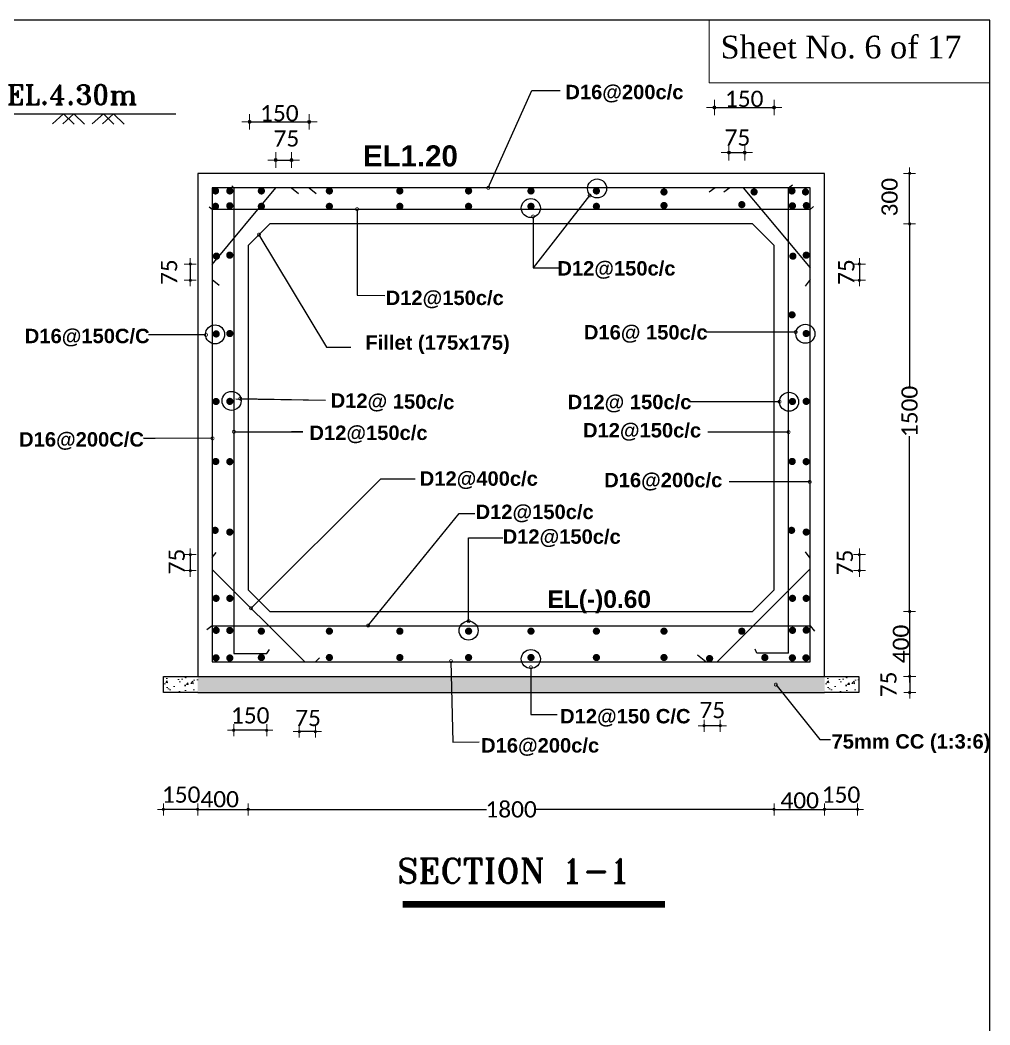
# Model space of a CAD drawing. Extents: x -298162 to 1078160, y -513173 to -216568.
# Drawn here: x 190188 to 209873, y -437335 to -416931 of the extents above; entities that cross this region are included whole.
import ezdxf

# ---------------------------------------------------------------- set-up
doc = ezdxf.new("R2010")
doc.units = 0
doc.header["$MEASUREMENT"] = 0
doc.linetypes.add('ACAD_ISO02W100', pattern=[15, 12, -3])
doc.layers.get('0').update_dxf_attribs({"linetype": 'CONTINUOUS'})
doc.layers.get('DEFPOINTS').update_dxf_attribs({"linetype": 'CONTINUOUS'})
doc.layers.add('Dim', color=7, linetype='CONTINUOUS', lineweight=9)
doc.layers.add('doted', color=172, linetype='ACAD_ISO02W100', lineweight=30)
doc.layers.add('LINE', color=7, linetype='CONTINUOUS')
doc.styles.add('BIG', font='ROMANT.SHX')
doc.styles.add('cb', font='calibri.ttf')
doc.styles.add('Dim-1-8 M (Working)', font='arial.ttf', dxfattribs={"height": 200})
doc.styles.add('RB', font='sanssb__.ttf')
doc.styles.get("Standard").update_dxf_attribs({"font": 'times.ttf', "height": 250})
doc.dimstyles.new('Dim-1-100', dxfattribs={"dimtxt": 200, "dimasz": 325, "dimexe": 125, "dimexo": 125, "dimgap": 100, "dimtad": 1, "dimdec": 0, "dimzin": 3, "dimdsep": 46, "dimtxsty": 'Dim-1-8 M (Working)', "dimblk1": 'DOTSMALL', "dimblk2": 'DOTSMALL', "dimsah": 1, "dimcen": 10, "dimdle": 125.25, "dimclrd": 5, "dimclre": 5, "dimclrt": 5, "dimadec": 0, "dimazin": 0, "dimtfac": 1, "dimtdec": 0, "dimtix": 1, "dimtofl": 0, "dimtmove": 1, "dimatfit": 3, "dimldrblk": 'DOTSMALL', "dimfxl": 1, "dimfrac": 2, "dimtolj": 1, "dimtzin": 0, "dimarcsym": 0})
doc.dimstyles.new('FAHIM', dxfattribs={"dimscale": 0.6, "dimtxt": 150, "dimasz": 0.25, "dimexe": 0.18, "dimexo": 0.0625, "dimgap": 5, "dimtad": 1, "dimdec": 0, "dimrnd": 1, "dimzin": 12, "dimdsep": 46, "dimtxsty": 'cb', "dimblk1": 'FAHIM', "dimblk2": 'FAHIM', "dimsah": 1, "dimcen": -0.09, "dimse1": 1, "dimse2": 1, "dimclrd": 7, "dimclrt": 7, "dimadec": 0, "dimazin": 0, "dimtfac": 0.01, "dimtdec": 0, "dimtmove": 2, "dimatfit": 3, "dimldrblk": 'FAHIM', "dimfxl": 1, "dimtolj": 1, "dimtzin": 12, "dimarcsym": 0})

# ---------------------------------------------------------------- blocks, each defined once
blk = doc.blocks.new('FAHIM')
at = {"layer": 'Dim', "color": 7}
for p, q in [((-738, 0), (762, 0)), ((0, -750), (0, 750))]:
    blk.add_line(p, q, dxfattribs=at)
at = {"layer": 'Dim', "color": 7, "const_width": 150}
blk.add_lwpolyline([(-75, 0, 1), (75, 0, 1)], format="xyb", close=True, dxfattribs=at)
at = {"layer": 'Dim', "color": 7}
for points in [[(-148, -2, 1), (152, -2, 1)], [(-147, -1, 1), (153, -1, 1)]]:
    blk.add_lwpolyline(points, format="xyb", close=True, dxfattribs=at)
blk = doc.blocks.new('*D836')
at = {"layer": 'DEFPOINTS', "color": 0, "linetype": 'ByBlock', "lineweight": -2}
for p in [(194817, -428421), (205493, -428421), (205493, -432960)]:
    blk.add_point(p, dxfattribs=at)
at = {"layer": 'LINE', "color": 7, "linetype": 'ByBlock', "lineweight": -2}
for p, q in [((194817, -432960), (199653, -432960)), ((205493, -432960), (200657, -432960))]:
    blk.add_line(p, q, dxfattribs=at)
at = {"layer": 'LINE', "color": 7, "linetype": 'ByBlock', "lineweight": -2, "xscale": 0.162, "yscale": 0.162, "zscale": 0.162, "rotation": 180}
blk.add_blockref('FAHIM', (194817, -432960), dxfattribs=at)
at = {"layer": 'LINE', "color": 7, "linetype": 'ByBlock', "lineweight": -2, "xscale": 0.162, "yscale": 0.162, "zscale": 0.162}
blk.add_blockref('FAHIM', (205493, -432960), dxfattribs=at)
at = {"layer": 'LINE', "color": 7, "linetype": 'ByBlock', "lineweight": -2, "insert": (200155, -432960), "char_height": 156, "attachment_point": 5, "style": 'cb'}
blk.add_mtext('\\A1;{\\H2.115x;1800}', dxfattribs=at)
blk = doc.blocks.new('*D837')
at = {"layer": 'DEFPOINTS', "color": 0, "linetype": 'ByBlock', "lineweight": -2}
for p in [(194817, -428421), (193793, -430176), (194817, -432960)]:
    blk.add_point(p, dxfattribs=at)
at = {"layer": 'LINE', "color": 7, "linetype": 'ByBlock', "lineweight": -2}
blk.add_line((193793, -432960), (194817, -432960), dxfattribs=at)
at = {"layer": 'LINE', "color": 7, "linetype": 'ByBlock', "lineweight": -2, "xscale": 0.162, "yscale": 0.162, "zscale": 0.162, "rotation": 180}
blk.add_blockref('FAHIM', (193793, -432960), dxfattribs=at)
at = {"layer": 'LINE', "color": 7, "linetype": 'ByBlock', "lineweight": -2, "xscale": 0.162, "yscale": 0.162, "zscale": 0.162}
blk.add_blockref('FAHIM', (194817, -432960), dxfattribs=at)
at = {"layer": 'LINE', "color": 7, "linetype": 'ByBlock', "lineweight": -2, "insert": (194239, -432754), "char_height": 156, "attachment_point": 5, "style": 'cb'}
blk.add_mtext('\\A1;{\\H2.115x;400}', dxfattribs=at)
blk = doc.blocks.new('*D838')
at = {"layer": 'DEFPOINTS', "color": 0, "linetype": 'ByBlock', "lineweight": -2}
for p in [(205493, -428421), (206517, -428421), (206517, -432960)]:
    blk.add_point(p, dxfattribs=at)
at = {"layer": 'LINE', "color": 7, "linetype": 'ByBlock', "lineweight": -2}
blk.add_line((205493, -432960), (206517, -432960), dxfattribs=at)
at = {"layer": 'LINE', "color": 7, "linetype": 'ByBlock', "lineweight": -2, "xscale": 0.162, "yscale": 0.162, "zscale": 0.162, "rotation": 180}
blk.add_blockref('FAHIM', (205493, -432960), dxfattribs=at)
at = {"layer": 'LINE', "color": 7, "linetype": 'ByBlock', "lineweight": -2, "xscale": 0.162, "yscale": 0.162, "zscale": 0.162}
blk.add_blockref('FAHIM', (206517, -432960), dxfattribs=at)
at = {"layer": 'LINE', "color": 7, "linetype": 'ByBlock', "lineweight": -2, "insert": (206013, -432779), "char_height": 156, "attachment_point": 5, "style": 'cb'}
blk.add_mtext('\\A1;{\\H2.115x;400}', dxfattribs=at)
blk = doc.blocks.new('*D839')
at = {"layer": 'DEFPOINTS', "color": 0, "linetype": 'ByBlock', "lineweight": -2}
for p in [(204391, -428941), (205854, -430258), (208243, -430258)]:
    blk.add_point(p, dxfattribs=at)
at = {"layer": 'LINE', "color": 7, "linetype": 'ByBlock', "lineweight": -2}
blk.add_line((208243, -428942), (208243, -430257), dxfattribs=at)
at = {"layer": 'LINE', "color": 7, "linetype": 'ByBlock', "lineweight": -2, "xscale": 0.162, "yscale": 0.162, "zscale": 0.162}
for p, rotation in [((208243, -428941), 90), ((208243, -430258), 270)]:
    blk.add_blockref('FAHIM', p, dxfattribs=dict(at, rotation=rotation))
at = {"layer": 'LINE', "color": 7, "linetype": 'ByBlock', "lineweight": -2, "insert": (208068, -429600), "char_height": 156, "attachment_point": 5, "rotation": 90, "style": 'cb'}
blk.add_mtext('\\A1;{\\H2.115x;400}', dxfattribs=at)
blk = doc.blocks.new('*D840')
at = {"layer": 'DEFPOINTS', "color": 0, "linetype": 'ByBlock', "lineweight": -2}
for p in [(206497, -421069), (206059, -428941), (208243, -428941)]:
    blk.add_point(p, dxfattribs=at)
at = {"layer": 'LINE', "color": 7, "linetype": 'ByBlock', "lineweight": -2}
for p, q in [((208243, -421069), (208243, -424376)), ((208243, -428941), (208243, -425380))]:
    blk.add_line(p, q, dxfattribs=at)
at = {"layer": 'LINE', "color": 7, "linetype": 'ByBlock', "lineweight": -2, "xscale": 0.162, "yscale": 0.162, "zscale": 0.162}
for p, rotation in [((208243, -421069), 90), ((208243, -428941), 270)]:
    blk.add_blockref('FAHIM', p, dxfattribs=dict(at, rotation=rotation))
at = {"layer": 'LINE', "color": 7, "linetype": 'ByBlock', "lineweight": -2, "insert": (208243, -424878), "char_height": 156, "attachment_point": 5, "rotation": 90, "style": 'cb'}
blk.add_mtext('\\A1;{\\H2.115x;1500}', dxfattribs=at)
blk = doc.blocks.new('*D841')
at = {"layer": 'DEFPOINTS', "color": 0, "linetype": 'ByBlock', "lineweight": -2}
for p in [(207521, -420045), (208243, -420045), (206059, -421069)]:
    blk.add_point(p, dxfattribs=at)
at = {"layer": 'LINE', "color": 7, "linetype": 'ByBlock', "lineweight": -2}
blk.add_line((208243, -421069), (208243, -420045), dxfattribs=at)
at = {"layer": 'LINE', "color": 7, "linetype": 'ByBlock', "lineweight": -2, "xscale": 0.162, "yscale": 0.162, "zscale": 0.162}
for p, rotation in [((208243, -420045), 90), ((208243, -421069), 270)]:
    blk.add_blockref('FAHIM', p, dxfattribs=dict(at, rotation=rotation))
at = {"layer": 'LINE', "color": 7, "linetype": 'ByBlock', "lineweight": -2, "insert": (207838, -420527), "char_height": 156, "attachment_point": 5, "rotation": 90, "style": 'cb'}
blk.add_mtext('\\A1;{\\H2.115x;300}', dxfattribs=at)
blk = doc.blocks.new('_DotSmall')
at = {"color": 0, "linetype": 'ByBlock', "const_width": 0.5}
blk.add_lwpolyline([(-0.0625, 0, 1), (0.0625, 0, 1)], format="xyb", close=True, dxfattribs=at)
blk = doc.blocks.new('*D842')
at = {"layer": 'DEFPOINTS', "color": 0, "linetype": 'ByBlock', "lineweight": -2}
for p in [(207219, -430258), (207219, -430585), (208245, -430585)]:
    blk.add_point(p, dxfattribs=at)
at = {"layer": 'LINE', "color": 7, "linetype": 'ByBlock', "lineweight": -2}
blk.add_line((208245, -430258), (208245, -430585), dxfattribs=at)
at = {"layer": 'LINE', "color": 7, "linetype": 'ByBlock', "lineweight": -2, "xscale": 0.162, "yscale": 0.162, "zscale": 0.162}
for p, rotation in [((208245, -430258), 90), ((208245, -430585), 270)]:
    blk.add_blockref('FAHIM', p, dxfattribs=dict(at, rotation=rotation))
at = {"layer": 'LINE', "color": 7, "linetype": 'ByBlock', "lineweight": -2, "insert": (207815, -430421), "char_height": 180, "attachment_point": 5, "rotation": 90, "style": 'cb'}
blk.add_mtext('\\A1;{\\H1.833x;75}', dxfattribs=at)
blk = doc.blocks.new('*D843')
at = {"layer": 'DEFPOINTS', "color": 0, "linetype": 'ByBlock', "lineweight": -2}
for p in [(196056, -418998), (194846, -419551), (196056, -420337)]:
    blk.add_point(p, dxfattribs=at)
at = {"layer": 'LINE', "color": 7, "linetype": 'ByBlock', "lineweight": -2}
blk.add_line((194847, -418998), (196056, -418998), dxfattribs=at)
at = {"layer": 'LINE', "color": 7, "linetype": 'ByBlock', "lineweight": -2, "xscale": 0.21, "yscale": 0.21, "zscale": 0.21, "rotation": 180}
blk.add_blockref('FAHIM', (194846, -418998), dxfattribs=at)
at = {"layer": 'LINE', "color": 7, "linetype": 'ByBlock', "lineweight": -2, "xscale": 0.21, "yscale": 0.21, "zscale": 0.21}
blk.add_blockref('FAHIM', (196056, -418998), dxfattribs=at)
at = {"layer": 'LINE', "color": 7, "linetype": 'ByBlock', "lineweight": -2, "insert": (195451, -418823), "char_height": 180, "attachment_point": 5, "style": 'cb'}
blk.add_mtext('\\A1;{\\H1.833x;150}', dxfattribs=at)
blk = doc.blocks.new('*D844')
at = {"layer": 'DEFPOINTS', "color": 0, "linetype": 'ByBlock', "lineweight": -2}
for p in [(195697, -419773), (195377, -420080), (195697, -420329)]:
    blk.add_point(p, dxfattribs=at)
at = {"layer": 'LINE', "color": 7, "linetype": 'ByBlock', "lineweight": -2}
blk.add_line((195377, -419773), (195697, -419773), dxfattribs=at)
at = {"layer": 'LINE', "color": 7, "linetype": 'ByBlock', "lineweight": -2, "xscale": 0.21, "yscale": 0.21, "zscale": 0.21, "rotation": 180}
blk.add_blockref('FAHIM', (195377, -419773), dxfattribs=at)
at = {"layer": 'LINE', "color": 7, "linetype": 'ByBlock', "lineweight": -2, "xscale": 0.21, "yscale": 0.21, "zscale": 0.21}
blk.add_blockref('FAHIM', (195697, -419773), dxfattribs=at)
at = {"layer": 'LINE', "color": 7, "linetype": 'ByBlock', "lineweight": -2, "insert": (195593, -419335), "char_height": 180, "attachment_point": 5, "style": 'cb'}
blk.add_mtext('\\A1;{\\H1.833x;75}', dxfattribs=at)
blk = doc.blocks.new('*D845')
at = {"layer": 'DEFPOINTS', "color": 0, "linetype": 'ByBlock', "lineweight": -2}
for p in [(205491, -418706), (204281, -419259), (205491, -420045)]:
    blk.add_point(p, dxfattribs=at)
at = {"layer": 'LINE', "color": 7, "linetype": 'ByBlock', "lineweight": -2}
blk.add_line((204281, -418706), (205490, -418706), dxfattribs=at)
at = {"layer": 'LINE', "color": 7, "linetype": 'ByBlock', "lineweight": -2, "xscale": 0.21, "yscale": 0.21, "zscale": 0.21, "rotation": 180}
blk.add_blockref('FAHIM', (204281, -418706), dxfattribs=at)
at = {"layer": 'LINE', "color": 7, "linetype": 'ByBlock', "lineweight": -2, "xscale": 0.21, "yscale": 0.21, "zscale": 0.21}
blk.add_blockref('FAHIM', (205491, -418706), dxfattribs=at)
at = {"layer": 'LINE', "color": 7, "linetype": 'ByBlock', "lineweight": -2, "insert": (204886, -418531), "char_height": 180, "attachment_point": 5, "style": 'cb'}
blk.add_mtext('\\A1;{\\H1.833x;150}', dxfattribs=at)
blk = doc.blocks.new('*D846')
at = {"layer": 'DEFPOINTS', "color": 0, "linetype": 'ByBlock', "lineweight": -2}
for p in [(204897, -419621), (204577, -419928), (204897, -420177)]:
    blk.add_point(p, dxfattribs=at)
at = {"layer": 'LINE', "color": 7, "linetype": 'ByBlock', "lineweight": -2}
blk.add_line((204578, -419621), (204897, -419621), dxfattribs=at)
at = {"layer": 'LINE', "color": 7, "linetype": 'ByBlock', "lineweight": -2, "xscale": 0.21, "yscale": 0.21, "zscale": 0.21, "rotation": 180}
blk.add_blockref('FAHIM', (204577, -419621), dxfattribs=at)
at = {"layer": 'LINE', "color": 7, "linetype": 'ByBlock', "lineweight": -2, "xscale": 0.21, "yscale": 0.21, "zscale": 0.21}
blk.add_blockref('FAHIM', (204897, -419621), dxfattribs=at)
at = {"layer": 'LINE', "color": 7, "linetype": 'ByBlock', "lineweight": -2, "insert": (204749, -419318), "char_height": 180, "attachment_point": 5, "style": 'cb'}
blk.add_mtext('\\A1;{\\H1.833x;75}', dxfattribs=at)
blk = doc.blocks.new('*D847')
at = {"layer": 'DEFPOINTS', "color": 0, "linetype": 'ByBlock', "lineweight": -2}
for p in [(206199, -427784), (206199, -428111), (207225, -428111)]:
    blk.add_point(p, dxfattribs=at)
at = {"layer": 'LINE', "color": 7, "linetype": 'ByBlock', "lineweight": -2}
blk.add_line((207225, -427784), (207225, -428111), dxfattribs=at)
at = {"layer": 'LINE', "color": 7, "linetype": 'ByBlock', "lineweight": -2, "xscale": 0.162, "yscale": 0.162, "zscale": 0.162}
for p, rotation in [((207225, -427784), 90), ((207225, -428111), 270)]:
    blk.add_blockref('FAHIM', p, dxfattribs=dict(at, rotation=rotation))
at = {"layer": 'LINE', "color": 7, "linetype": 'ByBlock', "lineweight": -2, "insert": (206931, -427945), "char_height": 180, "attachment_point": 5, "rotation": 90, "style": 'cb'}
blk.add_mtext('\\A1;{\\H1.833x;75}', dxfattribs=at)
blk = doc.blocks.new('*D848')
at = {"layer": 'DEFPOINTS', "color": 0, "linetype": 'ByBlock', "lineweight": -2}
for p in [(192617, -427784), (192617, -428111), (193643, -428111)]:
    blk.add_point(p, dxfattribs=at)
at = {"layer": 'LINE', "color": 7, "linetype": 'ByBlock', "lineweight": -2}
blk.add_line((193643, -427784), (193643, -428111), dxfattribs=at)
at = {"layer": 'LINE', "color": 7, "linetype": 'ByBlock', "lineweight": -2, "xscale": 0.162, "yscale": 0.162, "zscale": 0.162}
for p, rotation in [((193643, -427784), 90), ((193643, -428111), 270)]:
    blk.add_blockref('FAHIM', p, dxfattribs=dict(at, rotation=rotation))
at = {"layer": 'LINE', "color": 7, "linetype": 'ByBlock', "lineweight": -2, "insert": (193367, -427926), "char_height": 180, "attachment_point": 5, "rotation": 90, "style": 'cb'}
blk.add_mtext('\\A1;{\\H1.833x;75}', dxfattribs=at)
blk = doc.blocks.new('*D849')
at = {"layer": 'DEFPOINTS', "color": 0, "linetype": 'ByBlock', "lineweight": -2}
for p in [(204073, -430233), (204400, -430233), (204073, -431260)]:
    blk.add_point(p, dxfattribs=at)
at = {"layer": 'LINE', "color": 7, "linetype": 'ByBlock', "lineweight": -2}
blk.add_line((204400, -431260), (204073, -431260), dxfattribs=at)
at = {"layer": 'LINE', "color": 7, "linetype": 'ByBlock', "lineweight": -2, "xscale": 0.162, "yscale": 0.162, "zscale": 0.162, "rotation": 180}
blk.add_blockref('FAHIM', (204073, -431260), dxfattribs=at)
at = {"layer": 'LINE', "color": 7, "linetype": 'ByBlock', "lineweight": -2, "xscale": 0.162, "yscale": 0.162, "zscale": 0.162}
blk.add_blockref('FAHIM', (204400, -431260), dxfattribs=at)
at = {"layer": 'LINE', "color": 7, "linetype": 'ByBlock', "lineweight": -2, "insert": (204238, -430943), "char_height": 180, "attachment_point": 5, "style": 'cb'}
blk.add_mtext('\\A1;{\\H1.833x;75}', dxfattribs=at)
blk = doc.blocks.new('*D850')
at = {"layer": 'DEFPOINTS', "color": 0, "linetype": 'ByBlock', "lineweight": -2}
for p in [(195855, -430353), (196182, -430353), (195855, -431379)]:
    blk.add_point(p, dxfattribs=at)
at = {"layer": 'LINE', "color": 7, "linetype": 'ByBlock', "lineweight": -2}
blk.add_line((196182, -431379), (195855, -431379), dxfattribs=at)
at = {"layer": 'LINE', "color": 7, "linetype": 'ByBlock', "lineweight": -2, "xscale": 0.162, "yscale": 0.162, "zscale": 0.162, "rotation": 180}
blk.add_blockref('FAHIM', (195855, -431379), dxfattribs=at)
at = {"layer": 'LINE', "color": 7, "linetype": 'ByBlock', "lineweight": -2, "xscale": 0.162, "yscale": 0.162, "zscale": 0.162}
blk.add_blockref('FAHIM', (196182, -431379), dxfattribs=at)
at = {"layer": 'LINE', "color": 7, "linetype": 'ByBlock', "lineweight": -2, "insert": (196033, -431104), "char_height": 180, "attachment_point": 5, "style": 'cb'}
blk.add_mtext('\\A1;{\\H1.833x;75}', dxfattribs=at)
blk = doc.blocks.new('*D851')
at = {"layer": 'DEFPOINTS', "color": 0, "linetype": 'ByBlock', "lineweight": -2}
for p in [(206199, -421886), (206199, -422213), (207225, -422213)]:
    blk.add_point(p, dxfattribs=at)
at = {"layer": 'LINE', "color": 7, "linetype": 'ByBlock', "lineweight": -2}
blk.add_line((207225, -421886), (207225, -422213), dxfattribs=at)
at = {"layer": 'LINE', "color": 7, "linetype": 'ByBlock', "lineweight": -2, "xscale": 0.162, "yscale": 0.162, "zscale": 0.162}
for p, rotation in [((207225, -421886), 90), ((207225, -422213), 270)]:
    blk.add_blockref('FAHIM', p, dxfattribs=dict(at, rotation=rotation))
at = {"layer": 'LINE', "color": 7, "linetype": 'ByBlock', "lineweight": -2, "insert": (206960, -422048), "char_height": 180, "attachment_point": 5, "rotation": 90, "style": 'cb'}
blk.add_mtext('\\A1;{\\H1.833x;75}', dxfattribs=at)
blk = doc.blocks.new('*D852')
at = {"layer": 'DEFPOINTS', "color": 0, "linetype": 'ByBlock', "lineweight": -2}
for p in [(192617, -421886), (192617, -422213), (193643, -422213)]:
    blk.add_point(p, dxfattribs=at)
at = {"layer": 'LINE', "color": 7, "linetype": 'ByBlock', "lineweight": -2}
blk.add_line((193643, -421886), (193643, -422213), dxfattribs=at)
at = {"layer": 'LINE', "color": 7, "linetype": 'ByBlock', "lineweight": -2, "xscale": 0.162, "yscale": 0.162, "zscale": 0.162}
for p, rotation in [((193643, -421886), 90), ((193643, -422213), 270)]:
    blk.add_blockref('FAHIM', p, dxfattribs=dict(at, rotation=rotation))
at = {"layer": 'LINE', "color": 7, "linetype": 'ByBlock', "lineweight": -2, "insert": (193213, -422050), "char_height": 180, "attachment_point": 5, "rotation": 90, "style": 'cb'}
blk.add_mtext('\\A1;{\\H1.833x;75}', dxfattribs=at)
blk = doc.blocks.new('*D1148')
at = {"layer": 'DEFPOINTS', "color": 0, "linetype": 'ByBlock', "lineweight": -2}
for p in [(194524, -429792), (195194, -429792), (194524, -431351)]:
    blk.add_point(p, dxfattribs=at)
at = {"layer": 'LINE', "color": 7, "linetype": 'ByBlock', "lineweight": -2}
blk.add_line((195194, -431351), (194524, -431351), dxfattribs=at)
at = {"layer": 'LINE', "color": 7, "linetype": 'ByBlock', "lineweight": -2, "xscale": 0.162, "yscale": 0.162, "zscale": 0.162, "rotation": 180}
blk.add_blockref('FAHIM', (194524, -431351), dxfattribs=at)
at = {"layer": 'LINE', "color": 7, "linetype": 'ByBlock', "lineweight": -2, "xscale": 0.162, "yscale": 0.162, "zscale": 0.162}
blk.add_blockref('FAHIM', (195194, -431351), dxfattribs=at)
at = {"layer": 'LINE', "color": 7, "linetype": 'ByBlock', "lineweight": -2, "insert": (194859, -431052), "char_height": 180, "attachment_point": 5, "style": 'cb'}
blk.add_mtext('\\A1;{\\H1.833x;150}', dxfattribs=at)
blk = doc.blocks.new('*D1157')
at = {"layer": 'DEFPOINTS', "color": 0, "linetype": 'ByBlock', "lineweight": -2}
for p in [(193098, -431409), (193793, -431401), (193098, -432960)]:
    blk.add_point(p, dxfattribs=at)
at = {"layer": 'LINE', "color": 7, "linetype": 'ByBlock', "lineweight": -2}
blk.add_line((193793, -432960), (193098, -432960), dxfattribs=at)
at = {"layer": 'LINE', "color": 7, "linetype": 'ByBlock', "lineweight": -2, "xscale": 0.162, "yscale": 0.162, "zscale": 0.162, "rotation": 180}
blk.add_blockref('FAHIM', (193098, -432960), dxfattribs=at)
at = {"layer": 'LINE', "color": 7, "linetype": 'ByBlock', "lineweight": -2, "xscale": 0.162, "yscale": 0.162, "zscale": 0.162}
blk.add_blockref('FAHIM', (193793, -432960), dxfattribs=at)
at = {"layer": 'LINE', "color": 7, "linetype": 'ByBlock', "lineweight": -2, "insert": (193457, -432661), "char_height": 180, "attachment_point": 5, "style": 'cb'}
blk.add_mtext('\\A1;{\\H1.833x;150}', dxfattribs=at)
blk = doc.blocks.new('*D1158')
at = {"layer": 'DEFPOINTS', "color": 0, "linetype": 'ByBlock', "lineweight": -2}
for p in [(206516, -431401), (207187, -431401), (206516, -432960)]:
    blk.add_point(p, dxfattribs=at)
at = {"layer": 'LINE', "color": 7, "linetype": 'ByBlock', "lineweight": -2}
blk.add_line((207186, -432960), (206517, -432960), dxfattribs=at)
at = {"layer": 'LINE', "color": 7, "linetype": 'ByBlock', "lineweight": -2, "xscale": 0.162, "yscale": 0.162, "zscale": 0.162, "rotation": 180}
blk.add_blockref('FAHIM', (206516, -432960), dxfattribs=at)
at = {"layer": 'LINE', "color": 7, "linetype": 'ByBlock', "lineweight": -2, "xscale": 0.162, "yscale": 0.162, "zscale": 0.162}
blk.add_blockref('FAHIM', (207187, -432960), dxfattribs=at)
at = {"layer": 'LINE', "color": 7, "linetype": 'ByBlock', "lineweight": -2, "insert": (206851, -432661), "char_height": 180, "attachment_point": 5, "style": 'cb'}
blk.add_mtext('\\A1;{\\H1.833x;150}', dxfattribs=at)

msp = doc.modelspace()

# ---------------------------------------------------------------- hatches: boundary and pattern name
at = {"layer": 'LINE', "lineweight": 5}
h = msp.add_hatch(dxfattribs=at)
h.set_pattern_fill('AR-CONC', color=0, scale=58.5, style=0)
h.set_pattern_definition([(50, (-13418.53, -431794.42), (419.5972, -36.71), [43.875, -482.625]), (355, (-13418.53, -431794.42), (-81.1695, 440.0324), [35.1, -386.1]), (100.4514, (-13383.56, -431797.5), (338.428, 403.3221), [37.288, -410.1681]), (46.1842, (-13418.53, -431677.4), (624.336, -96.8286), [65.8125, -723.9375]), (96.6356, (-13366.5, -431685.5), (546.7777, 569.859), [55.932, -615.2521]), (351.1842, (-13418.5, -431677.4), (546.7772, 569.8594), [52.65, -579.15]), (21, (-13360.03, -431706.67), (349.1906, -235.53205), [43.875, -482.625]), (326, (-13360.03, -431706.67), (142.3395, 424.2128), [35.1, -386.1]), (71.4514, (-13330.93, -431726.3), (491.5302, 188.68034), [37.288, -410.1681]), (37.5, (-13418.53, -431794.42), (7.11352, 194.7429), [0, -381.42, 0, -391.95, 0, -387.5625]), (7.5, (-13418.53, -431794.42), (153.89568, 230.73085), [0, -223.47, 0, -372.645, 0, -147.7125]), (327.5, (-13548.98, -431794.42), (312.28613, -13.1946), [0, -146.25, 0, -456.3, 0, -605.475]), (317.5, (-13607.48, -431794.42), (341.1639, 58.5614), [0, -190.125, 0, -303.03, 0, -429.975])])
edge = h.paths.add_edge_path()
edge.add_line((193792.96, -430584.869), (193098.183, -430584.869))
edge.add_line((193098.183, -430584.869), (193098.183, -430257.653))
edge.add_line((193098.183, -430257.653), (193792.96, -430257.653))
h = msp.add_hatch(dxfattribs=at)
h.set_pattern_fill('AR-CONC', color=0, scale=58.5, style=0)
h.set_pattern_definition([(50, (-219515.27, 825642.77), (419.59721, -36.71), [43.875, -482.625]), (355, (-219515.27, 825642.77), (-81.16953, 440.0324), [35.1, -386.1]), (100.4514, (-219480.3, 825639.7), (338.42799, 403.32213), [37.28801, -410.16814]), (46.1842, (-219515.27, 825759.77), (624.33601, -96.82862), [65.8125, -723.9375]), (96.6356, (-219463.24, 825751.7), (546.77768, 569.85895), [55.93202, -615.2521]), (351.1842, (-219515.3, 825759.77), (546.77724, 569.85938), [52.65, -579.15]), (21, (-219456.77, 825730.5), (349.190625, -235.53205), [43.875, -482.625]), (326, (-219456.77, 825730.5), (142.33947, 424.21278), [35.1, -386.1]), (71.4514, (-219427.67, 825710.9), (491.53024, 188.68034), [37.28801, -410.16814]), (37.5, (-219515.27, 825642.77), (7.113515, 194.742904), [0, -381.42, 0, -391.95, 0, -387.5625]), (7.5, (-219515.27, 825642.77), (153.89568, 230.73085), [0, -223.47, 0, -372.645, 0, -147.7125]), (327.5, (-219645.73, 825642.77), (312.286125, -13.1946), [0, -146.25, 0, -456.3, 0, -605.475]), (317.5, (-219704.23, 825642.77), (341.16391, 58.561415), [0, -190.125, 0, -303.03, 0, -429.975])])
h.paths.add_polyline_path([(193792.96, -430257.653), (193792.96, -430584.869), (206516.71, -430584.869), (206516.71, -430257.653)])
h = msp.add_hatch(dxfattribs=at)
h.set_pattern_fill('AR-CONC', color=0, scale=58.5, style=0)
h.set_pattern_definition([(50, (3e-11, -431794.42), (419.5972, -36.71), [43.875, -482.625]), (355, (3e-11, -431794.42), (-81.1695, 440.0324), [35.1, -386.1]), (100.4514, (34.97, -431797.5), (338.428, 403.3221), [37.288, -410.1681]), (46.1842, (3e-11, -431677.4), (624.336, -96.8286), [65.8125, -723.9375]), (96.6356, (52, -431685.5), (546.7777, 569.859), [55.932, -615.2521]), (351.1842, (3e-11, -431677.4), (546.7772, 569.8594), [52.65, -579.15]), (21, (58.5, -431706.67), (349.1906, -235.53205), [43.875, -482.625]), (326, (58.5, -431706.67), (142.3395, 424.2128), [35.1, -386.1]), (71.4514, (87.6, -431726.3), (491.5302, 188.68034), [37.288, -410.1681]), (37.5, (3e-11, -431794.42), (7.11352, 194.7429), [0, -381.42, 0, -391.95, 0, -387.5625]), (7.5, (3e-11, -431794.42), (153.89568, 230.73085), [0, -223.47, 0, -372.645, 0, -147.7125]), (327.5, (-130.45, -431794.42), (312.28613, -13.1946), [0, -146.25, 0, -456.3, 0, -605.475]), (317.5, (-188.95, -431794.42), (341.1639, 58.5614), [0, -190.125, 0, -303.03, 0, -429.975])])
edge = h.paths.add_edge_path()
edge.add_line((206516.71, -430257.653), (207211.488, -430257.653))
edge.add_line((207211.488, -430257.653), (207211.488, -430584.869))
edge.add_line((207211.488, -430584.869), (206516.71, -430584.869))

# ---------------------------------------------------------------- linework, layer by layer
at = {"layer": 'doted', "color": 0, "linetype": 'ByBlock', "lineweight": 13}
msp.add_lwpolyline([(209873.195, -416930.684), (204173.91, -416930.684), (204173.91, -418201.332), (209873.195, -418201.332)], close=True, dxfattribs=at)
at = {"layer": 'LINE', "color": 0}
for p, q in [((189631.548, -418833.11), (193351.195, -418833.11)), ((195696.85, -420337.444), (195838.657, -420453.891)), ((196056.261, -420337.444), (196198.068, -420453.891)), ((204295.048, -420337.444), (204177.632, -420422.85)), ((204592.269, -420337.444), (204474.853, -420422.85)), ((194085.46, -422195.901), (194227.267, -422312.347)), ((206224.21, -422197.199), (206120.394, -422331.219)), ((194085.46, -427841.245), (194165.669, -427742.286)), ((206224.21, -427859.255), (206129.581, -427731.346)), ((196182.286, -429965.153), (196267.005, -429882.257)), ((201897.252, -429840.787), (201885.83, -429838.957)), ((204104.418, -429965.153), (203936.322, -429825.877))]:
    msp.add_line(p, q, dxfattribs=at)
at = {"layer": 'LINE', "color": 0, "linetype": 'ByBlock', "lineweight": -2}
for p, q in [((206516.71, -420044.944), (193792.96, -420044.944)), ((193792.96, -420044.944), (193792.96, -430257.653)), ((206516.71, -420044.944), (193792.96, -420044.944)), ((206516.71, -430257.653), (206516.71, -420044.944)), ((206224.21, -420337.444), (194085.46, -420337.444)), ((194085.46, -420337.444), (194085.46, -429965.153)), ((194085.46, -421891.511), (195377.215, -420337.444)), ((194524.21, -420337.444), (194484.447, -420298.402)), ((194524.21, -420337.444), (194524.21, -429791.989)), ((204866.488, -420337.444), (206224.21, -421959.467)), ((205785.46, -420337.444), (205864.319, -420275.666)), ((205785.46, -429783.645), (205785.46, -420337.444)), ((206224.21, -429965.153), (206224.21, -420337.444)), ((194085.46, -420776.194), (194022.354, -420729.249)), ((206224.21, -420776.194), (206291.019, -420717.844)), ((206224.21, -420776.194), (194085.46, -420776.194)), ((194816.71, -421507.444), (195255.46, -421068.694)), ((205054.21, -421068.694), (195255.46, -421068.694)), ((205054.21, -421068.694), (205492.96, -421507.444)), ((194816.71, -421507.444), (194816.71, -428502.653)), ((205492.96, -428502.653), (205492.96, -421507.444)), ((194085.46, -428084.761), (195965.852, -429965.153)), ((204334.636, -429965.153), (206224.21, -428075.578)), ((194816.71, -428502.653), (195255.46, -428941.403)), ((205054.21, -428941.403), (205492.96, -428502.653)), ((195255.46, -428941.403), (205054.21, -428941.403)), ((194085.46, -429233.903), (193979.143, -429314.967)), ((194085.46, -429233.903), (206224.21, -429233.903)), ((206224.21, -429233.903), (206309.697, -429338.21)), ((195194.352, -429791.989), (195251.635, -429709.05)), ((205145.757, -429783.645), (205111.62, -429706.07)), ((194524.21, -429791.989), (195194.352, -429791.989)), ((205785.46, -429783.645), (205145.757, -429783.645)), ((194085.46, -429965.153), (206224.21, -429965.153)), ((193792.96, -430257.653), (206516.71, -430257.653)), ((193792.96, -430584.869), (206516.71, -430584.869))]:
    msp.add_line(p, q, dxfattribs=at)
at = {"layer": 'LINE', "color": 0}
msp.add_lwpolyline([(149367.995, -459716.504), (209873.195, -459716.504), (209873.195, -416930.684), (149367.995, -416930.684)], close=True, dxfattribs=at)
for points in [[(190844.588, -419037.573), (191071.517, -418833.11), (191285.837, -419043.87)], [(191052.604, -419037.573), (191279.533, -418833.11), (191493.853, -419043.87)], [(191651.443, -419037.573), (191878.372, -418833.11), (192092.692, -419043.87)], [(191859.46, -419037.573), (192086.389, -418833.11), (192300.709, -419043.87)]]:
    msp.add_lwpolyline(points, dxfattribs=at)
at = {"layer": 'LINE', "color": 0, "linetype": 'ByBlock', "lineweight": -2, "const_width": 73.125}
for points in [[(194118.493, -420399.911, 1), (194191.618, -420399.911, 1)], [(194408.068, -420399.911, 1), (194481.193, -420399.911, 1)], [(195048.643, -420399.911, 1), (195121.768, -420399.911, 1)], [(196429.243, -420399.911, 1), (196502.368, -420399.911, 1)], [(197859.568, -420399.911, 1), (197932.693, -420399.911, 1)], [(199254.793, -420399.911, 1), (199327.918, -420399.911, 1)], [(200521.318, -420399.911, 1), (200594.443, -420399.911, 1)], [(201849.268, -420399.911, 1), (201922.393, -420399.911, 1)], [(205818.493, -420399.911, 1), (205891.618, -420399.911, 1)], [(203221.093, -420420.386, 1), (203294.218, -420420.386, 1)], [(205050.101, -420420.386, 1), (205123.226, -420420.386, 1)], [(206093.443, -420420.386, 1), (206166.568, -420420.386, 1)], [(194118.493, -420712.886, 1), (194191.618, -420712.886, 1)], [(194407.491, -420701.105, 1), (194480.616, -420701.105, 1)], [(195048.643, -420712.886, 1), (195121.768, -420712.886, 1)], [(196429.243, -420712.886, 1), (196502.368, -420712.886, 1)], [(197859.568, -420712.886, 1), (197932.693, -420712.886, 1)], [(199254.793, -420712.886, 1), (199327.918, -420712.886, 1)], [(200521.318, -420712.886, 1), (200594.443, -420712.886, 1)], [(201849.268, -420712.886, 1), (201922.393, -420712.886, 1)], [(203221.093, -420695.336, 1), (203294.218, -420695.336, 1)], [(204800.593, -420677.786, 1), (204873.718, -420677.786, 1)], [(205827.479, -420701.775, 1), (205900.604, -420701.775, 1)], [(206111.773, -420698.261, 1), (206184.898, -420698.261, 1)], [(194174.252, -421761.062, 1), (194174.252, -421687.937, 1)], [(194408.068, -421704.461, 1), (194481.193, -421704.461, 1)], [(205874.252, -421761.062, 1), (205874.252, -421687.937, 1)], [(206108.068, -421704.461, 1), (206181.193, -421704.461, 1)], [(205857.098, -422952.823, 1), (205857.098, -422879.698, 1)], [(194168.402, -423340.562, 1), (194168.402, -423267.437, 1)], [(194408.068, -423295.661, 1), (194481.193, -423295.661, 1)], [(206108.068, -423295.661, 1), (206181.193, -423295.661, 1)], [(194165.477, -424712.387, 1), (194165.477, -424639.262, 1)], [(194408.068, -424673.336, 1), (194481.193, -424673.336, 1)], [(205865.477, -424712.387, 1), (205865.477, -424639.262, 1)], [(206108.068, -424673.336, 1), (206181.193, -424673.336, 1)], [(194159.627, -425930.72, 1), (194159.627, -425857.595, 1)], [(194408.068, -425897.52, 1), (194481.193, -425897.52, 1)], [(205859.627, -425930.72, 1), (205859.627, -425857.595, 1)], [(206108.068, -425897.52, 1), (206181.193, -425897.52, 1)], [(194147.927, -427328.87, 1), (194147.927, -427255.745, 1)], [(194408.068, -427327.845, 1), (194481.193, -427327.845, 1)], [(205847.927, -427328.87, 1), (205847.927, -427255.745, 1)], [(206108.068, -427327.845, 1), (206181.193, -427327.845, 1)], [(194165.477, -428709.47, 1), (194165.477, -428636.345, 1)], [(194408.068, -428673.345, 1), (194481.193, -428673.345, 1)], [(205865.477, -428709.47, 1), (205865.477, -428636.345, 1)], [(206108.068, -428673.345, 1), (206181.193, -428673.345, 1)], [(194130.193, -429322.695, 1), (194203.318, -429322.695, 1)], [(194408.068, -429325.62, 1), (194481.193, -429325.62, 1)], [(195048.643, -429340.245, 1), (195121.768, -429340.245, 1)], [(196429.243, -429340.245, 1), (196502.368, -429340.245, 1)], [(197859.568, -429340.245, 1), (197932.693, -429340.245, 1)], [(199254.793, -429340.245, 1), (199327.918, -429340.245, 1)], [(200521.318, -429340.245, 1), (200594.443, -429340.245, 1)], [(201849.268, -429340.245, 1), (201922.393, -429340.245, 1)], [(203221.093, -429340.245, 1), (203294.218, -429340.245, 1)], [(204800.593, -429340.245, 1), (204873.718, -429340.245, 1)], [(205830.193, -429322.695, 1), (205903.318, -429322.695, 1)], [(206107.948, -429319.77, 1), (206181.073, -429319.77, 1)], [(194127.268, -429881.37, 1), (194200.393, -429881.37, 1)], [(194408.068, -429884.295, 1), (194481.193, -429884.295, 1)], [(195048.643, -429875.52, 1), (195121.768, -429875.52, 1)], [(196429.243, -429875.52, 1), (196502.368, -429875.52, 1)], [(197859.568, -429875.52, 1), (197932.693, -429875.52, 1)], [(199254.793, -429875.52, 1), (199327.918, -429875.52, 1)], [(200521.318, -429875.52, 1), (200594.443, -429875.52, 1)], [(201849.268, -429875.52, 1), (201922.393, -429875.52, 1)], [(203221.093, -429875.52, 1), (203294.218, -429875.52, 1)], [(204146.854, -429896.039, 1), (204219.979, -429896.039, 1)], [(205268.139, -429875.52, 1), (205341.264, -429875.52, 1)], [(205827.268, -429881.37, 1), (205900.393, -429881.37, 1)], [(206102.218, -429881.37, 1), (206175.343, -429881.37, 1)]]:
    msp.add_lwpolyline(points, format="xyb", close=True, dxfattribs=at)
at = {"layer": 'LINE', "color": 0, "linetype": 'ByBlock', "lineweight": -2}
for points in [[(205930.937, -423265.708), (204106.537, -423265.708)], [(194565.583, -424618.424), (196389.771, -424646.193)], [(205602.784, -424681.287), (203778.385, -424681.287)], [(199291.355, -429135.415), (199291.355, -427441.738), (199987.585, -427441.738)], [(193792.96, -430584.869), (193098.183, -430584.869), (193098.183, -430257.653), (193792.96, -430257.653)], [(206516.71, -430257.653), (207211.488, -430257.653), (207211.488, -430584.869), (206516.71, -430584.869)]]:
    msp.add_lwpolyline(points, dxfattribs=at)
at = {"layer": 'LINE', "color": 0, "const_width": 139.15}
msp.add_lwpolyline([(197952.857, -434886.785), (203281.485, -434886.785)], dxfattribs=at)
at = {"layer": 'LINE', "color": 0, "linetype": 'ByBlock', "lineweight": -2}
for centre in [(201899.492, -420349.595), (200554.955, -420747.986), (194145.353, -423312.436), (206127.347, -423301.158), (194481.361, -424663.078), (205795.914, -424681.287), (199291.355, -429328.545), (200554.955, -429904.77)]:
    msp.add_circle(centre, 193.129, dxfattribs=at)

# ---------------------------------------------------------------- texts
at = {"layer": 'doted', "color": 0, "linetype": 'ByBlock', "lineweight": 13, "insert": (204405.471, -417247.707), "char_height": 460.83533, "width": 18322.85758, "attachment_point": 1}
msp.add_mtext('{\\fTimes New Roman|b0|i0|c204|p18;Sheet No. }6{\\fTimes New Roman|b0|i0|c204|p18; of 1}7', dxfattribs=at)
at = {"layer": 'LINE', "color": 0, "style": 'BIG'}
for s, height, p in [('EL.4.30m', 400, (189919.985, -418644.918)), ('SECTION 1-1', 500, (197842.115, -434455.79))]:
    msp.add_text(s, height=height, dxfattribs=at).set_placement(p)
at = {"layer": 'LINE', "color": 0, "linetype": 'ByBlock', "lineweight": -2, "style": 'RB'}
for s, height, p in [('D16@200c/c', 292.5, (201255.994, -418537.291)), ('EL1.20', 427.7812, (197147.156, -419902.018)), ('D12@150c/c', 292.5, (201094.01, -422117.957)), ('D12@150c/c', 292.5, (197608.592, -422716.7)), ('D16@150C/C', 292.5, (190283.422, -423491.641)), ('D16@ 150c/c', 292.5, (201631.834, -423416.305)), ('Fillet (175x175)', 292.5, (197196.76, -423623.936)), ('D12@ 150c/c', 292.5, (201303.681, -424831.883)), ('D12@150c/c', 292.5, (196061.274, -425457.254)), ('D12@150c/c', 292.5, (201613.852, -425406.372)), ('D16@200C/C', 292.5, (190168.143, -425591.359)), ('D12@400c/c', 292.5, (198300.233, -426386.818)), ('D16@200c/c', 292.5, (202044.39, -426417.474)), ('D12@150c/c', 292.5, (199433.574, -427062.892)), ('D12@150c/c', 292.5, (199982.834, -427564.733)), ('EL(-)0.60', 356.4844, (200892.08, -428867.65)), ('D12@150 C/C', 292.5, (201149.082, -431212.063)), ('D16@200c/c', 292.5, (199545.066, -431804.83)), ('75mm CC (1:3:6)', 292.5, (206658.692, -431725.154))]:
    msp.add_text(s, height=height, dxfattribs=at).set_placement(p)
msp.add_text('D12@ 150c/c', height=292.5, rotation=359.127875, dxfattribs=at).set_placement((196489.67, -424798.327))

# ---------------------------------------------------------------- dimensions: what is measured, and where the dimension line sits
at = {"layer": 'LINE', "color": 0, "linetype": 'ByBlock', "lineweight": -2}
for base, p1, p2, picture, middle in [((205490.616, -418705.664), (204280.721, -419258.584), (205490.616, -420044.944), '*D845', (204885.668, -418530.633)), ((196056.261, -418998.164), (194846.367, -419551.084), (196056.261, -420337.444), '*D843', (195451.314, -418823.133))]:
    dim = msp.add_linear_dim(base=base, p1=p1, p2=p2, text='{\\H1.833x;150}', dimstyle='FAHIM', override={"dimtxt": 300, "dimasz": 0.35, "dimgap": 10}, dxfattribs=at)
    dim.commit()
    dim.dimension.update_dxf_attribs({"geometry": picture, "text_midpoint": middle})
for base, p1, p2, text, override, picture, middle in [((195696.85, -419772.88), (195377.215, -420080.005), (195696.85, -420328.906), '{\\H1.833x;75}', {"dimtxt": 300, "dimasz": 0.35, "dimgap": 10}, '*D844', (195592.568, -419335.119)), ((204896.953, -419620.977), (204577.318, -419928.102), (204896.953, -420177.002), '{\\H1.833x;75}', {"dimtxt": 300, "dimasz": 0.35, "dimgap": 10}, '*D846', (204748.72, -419317.815)), ((194816.71, -432959.722), (193792.96, -430175.846), (194816.71, -428420.846), '{\\H2.115x;400}', {"dimtxt": 260, "dimasz": 0.27, "dimgap": 10}, '*D837', (194238.703, -432754.261)), ((205492.96, -432959.722), (194816.71, -428420.846), (205492.96, -428420.846), '{\\H2.115x;1800}', {"dimtxt": 260, "dimasz": 0.27, "dimgap": 10}, '*D836', (200154.835, -432959.722)), ((206516.71, -432959.722), (205492.96, -428420.846), (206516.71, -428420.846), '{\\H2.115x;400}', {"dimtxt": 260, "dimasz": 0.27, "dimgap": 10}, '*D838', (206013.231, -432779.369)), ((194524.21, -431350.636), (195194.352, -429791.989), (194524.21, -429791.989), '{\\H1.833x;150}', {"dimtxt": 300, "dimasz": 0.27, "dimgap": 10}, '*D1148', (194858.879, -431052.331)), ((204073.224, -431259.503), (204400.44, -430233.353), (204073.224, -430233.353), '{\\H1.833x;75}', {"dimtxt": 300, "dimasz": 0.27, "dimgap": 10}, '*D849', (204237.814, -430943.249)), ((195855.07, -431378.705), (196182.286, -430352.555), (195855.07, -430352.555), '{\\H1.833x;75}', {"dimtxt": 300, "dimasz": 0.27, "dimgap": 10}, '*D850', (196032.853, -431103.546)), ((193098.183, -432959.722), (193792.96, -431401.075), (193098.183, -431408.849), '{\\H1.833x;150}', {"dimtxt": 300, "dimasz": 0.27, "dimgap": 10}, '*D1157', (193457.488, -432661.417)), ((206516.386, -432959.722), (207186.528, -431401.075), (206516.386, -431401.075), '{\\H1.833x;150}', {"dimtxt": 300, "dimasz": 0.27, "dimgap": 10}, '*D1158', (206851.055, -432661.417))]:
    dim = msp.add_linear_dim(base=base, p1=p1, p2=p2, text=text, dimstyle='FAHIM', override=override, dxfattribs=at)
    dim.commit()
    dim.dimension.update_dxf_attribs({"geometry": picture, "text_midpoint": middle, "dimtype": 160})
for base, p1, p2, text, override, picture, middle in [((208243.072, -420044.944), (206058.623, -421068.694), (207521.123, -420044.944), '{\\H2.115x;300}', {"dimtxt": 260, "dimasz": 0.27, "dimgap": 10}, '*D841', (207838.333, -420527.253)), ((208243.072, -428941.403), (206497.373, -421068.694), (206058.623, -428941.403), '{\\H2.115x;1500}', {"dimtxt": 260, "dimasz": 0.27, "dimgap": 10}, '*D840', (208243.072, -424878.115)), ((193642.816, -422213.354), (192616.667, -421886.137), (192616.667, -422213.354), '{\\H1.833x;75}', {"dimtxt": 300, "dimasz": 0.27, "dimgap": 10}, '*D852', (193212.569, -422049.745)), ((207225.212, -422213.354), (206199.062, -421886.137), (206199.062, -422213.354), '{\\H1.833x;75}', {"dimtxt": 300, "dimasz": 0.27, "dimgap": 10}, '*D851', (206959.913, -422047.794)), ((193642.816, -428110.724), (192616.667, -427783.508), (192616.667, -428110.724), '{\\H1.833x;75}', {"dimtxt": 300, "dimasz": 0.27, "dimgap": 10}, '*D848', (193366.54, -427926.079)), ((207225.212, -428110.724), (206199.062, -427783.508), (206199.062, -428110.724), '{\\H1.833x;75}', {"dimtxt": 300, "dimasz": 0.27, "dimgap": 10}, '*D847', (206930.686, -427945.209)), ((208244.913, -430584.869), (207218.764, -430257.653), (207218.764, -430584.869), '{\\H1.833x;75}', {"dimtxt": 300, "dimasz": 0.27, "dimgap": 10}, '*D842', (207814.666, -430421.261))]:
    dim = msp.add_linear_dim(base=base, p1=p1, p2=p2, angle=90, text=text, dimstyle='FAHIM', override=override, dxfattribs=at)
    dim.commit()
    dim.dimension.update_dxf_attribs({"geometry": picture, "text_midpoint": middle, "dimtype": 160})
dim = msp.add_linear_dim(base=(208243.072, -430257.653), p1=(204391.373, -428941.403), p2=(205853.873, -430257.653), angle=90, text='{\\H2.115x;400}', dimstyle='FAHIM', override={"dimtxt": 260, "dimasz": 0.27, "dimgap": 10}, dxfattribs=at)
dim.commit()
dim.dimension.update_dxf_attribs({"geometry": '*D839', "text_midpoint": (208068.041, -429599.528)})

# ---------------------------------------------------------------- leaders
for points, override in [([(199690.586, -420337.444), (200575.609, -418358.377), (201151.041, -418358.377)], {"dimasz": 125, "dimtad": 0, "dimclrd": 0, "dimfxl": 0.18, "dimarcsym": 1}), ([(201748.965, -420493.547), (200600.371, -421961.63), (201135.451, -421960.093)], {"dimasz": 125, "dimtad": 0, "dimclrd": 0, "dimfxl": 0.18, "dimarcsym": 1}), ([(197027.485, -420771.205), (197028.308, -422518.746), (197589.199, -422520.479)], {"dimasz": 125, "dimtad": 0, "dimclrd": 0, "dimfxl": 0.18, "dimarcsym": 1}), ([(200600.875, -420919.47), (200600.371, -421961.63), (201135.451, -421960.093)], {"dimasz": 125, "dimtad": 0, "dimclrd": 0, "dimfxl": 0.18, "dimarcsym": 1}), ([(195036.085, -421288.069), (196404.157, -423575.851), (196901.407, -423575.851)], {"dimasz": 125, "dimtad": 0, "dimclrd": 0, "dimfxl": 0.18, "dimarcsym": 1}), ([(193961.049, -423324.636), (193498.003, -423323.813), (192794.833, -423323.952)], {"dimasz": 125, "dimtad": 0, "dimclrd": 0, "dimfxl": 0.18, "dimarcsym": 1}), ([(205930.937, -423265.708), (204106.537, -423265.708)], {"dimasz": 125, "dimtad": 0, "dimclrd": 0}), ([(194657.376, -424617.004), (196389.771, -424646.193)], {"dimasz": 125, "dimtad": 0, "dimclrd": 0}), ([(205602.784, -424681.287), (203778.385, -424681.287)], {"dimasz": 125, "dimtad": 0, "dimclrd": 0}), ([(194093.9, -425424.354), (192691.509, -425423.531), (192927.685, -425423.67)], {"dimasz": 125, "dimtad": 0, "dimclrd": 0, "dimfxl": 0.18, "dimarcsym": 1}), ([(194527.47, -425290.003), (195929.861, -425289.18), (195693.686, -425289.319)], {"dimasz": 125, "dimtad": 0, "dimclrd": 0, "dimfxl": 0.18, "dimarcsym": 1}), ([(205785.46, -425297.771), (204147.128, -425297.771)], {"dimasz": 125, "dimtad": 0, "dimclrd": 0}), ([(194875.893, -428875.339), (197508.44, -426249.343), (198204.669, -426249.343)], {"dimasz": 125, "dimtad": 0, "dimclrd": 0, "dimfxl": 0.18, "dimarcsym": 1}), ([(206215.998, -426308.873), (204577.666, -426308.873)], {"dimasz": 125, "dimtad": 0, "dimclrd": 0}), ([(197252.303, -429225.988), (199103.592, -426949.562), (199418.573, -426949.562)], {"dimasz": 125, "dimtad": 0, "dimclrd": 0, "dimfxl": 0.18, "dimarcsym": 1}), ([(199291.355, -429135.415), (199291.355, -427441.738), (199987.585, -427441.738)], {"dimasz": 125, "dimtad": 0, "dimclrd": 0, "dimfxl": 0.18, "dimarcsym": 1}), ([(198933.342, -429950.355), (198968.623, -431591.491), (199503.703, -431589.954)], {"dimasz": 125, "dimtad": 0, "dimclrd": 0, "dimfxl": 0.18, "dimarcsym": 1}), ([(200555.201, -430074.71), (200556.024, -431030.249), (201091.104, -431028.712)], {"dimasz": 125, "dimtad": 0, "dimclrd": 0, "dimfxl": 0.18, "dimarcsym": 1}), ([(205529.165, -430425.929), (206422.706, -431536.89), (206637.454, -431541.142)], {"dimasz": 125, "dimtad": 0, "dimclrd": 0})]:
    msp.add_leader(points, dimstyle='Dim-1-100', override=override, dxfattribs=at)

doc.saveas('drawing.dxf')
